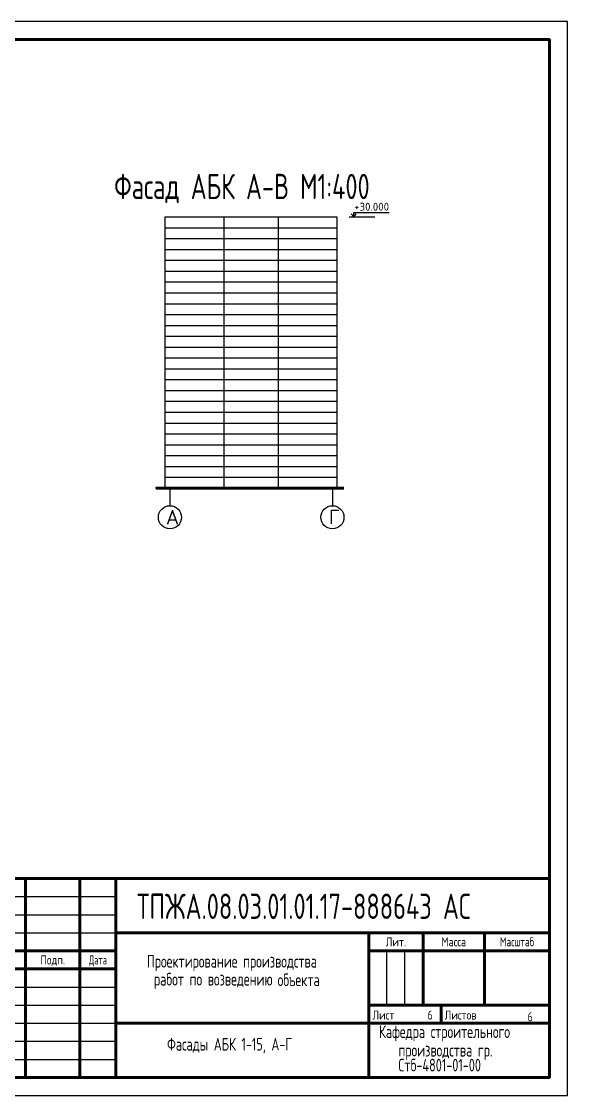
# Model space of a CAD drawing. Header units: millimetres. Extents: x -258526 to -95372, y 16759 to 83244.
# Drawn here: x -127631.5 to -127480.4, y 41291.6 to 41588.6 of the extents above; entities that cross this region are included whole.
import ezdxf
from ezdxf.enums import TextEntityAlignment as Align

# ---------------------------------------------------------------- set-up
doc = ezdxf.new("R2010")
doc.units = ezdxf.units.MM
doc.header["$LTSCALE"] = 0.5
doc.layers.add('текст', color=7, linetype='Continuous')
for name, color, linetype, lineweight in [('ТОНКИЕе', 7, 'Continuous', 25), ('я', 220, 'Continuous', 30), ('я1', 210, 'Continuous', 25), ('я2', 220, 'Continuous', 25)]:
    doc.layers.add(name, color=color, linetype=linetype, lineweight=lineweight)
doc.styles.add('ГОСТ 2.304', font='cs_gost2304.shx')
doc.styles.add('Наклонный', font='isocpeur.ttf', dxfattribs={"width": 0.7, "height": 3.5})
doc.styles.add('Наклонный 5', font='isocpeur.ttf', dxfattribs={"height": 7})

msp = doc.modelspace()

# ---------------------------------------------------------------- linework, layer by layer
at = {"layer": 'ТОНКИЕе', "color": 0}
for points in [[(-127539.5783, 41534.5479), (-127539.5783, 41535.7979), (-127529.7545, 41535.7979)], [(-127591.72, 41459.5479), (-127591.72, 41534.5479), (-127544.22, 41534.5479), (-127544.22, 41459.5479)], [(-127590.47, 41459.5479), (-127575.47, 41459.5479), (-127575.47, 41534.5479), (-127560.47, 41534.5479), (-127560.47, 41459.5479)], [(-127540.8402, 41534.5479), (-127533.7547, 41534.5479)], [(-127539.5783, 41534.5479), (-127540.2356, 41535.3706)], [(-127539.5783, 41534.5479), (-127538.9227, 41535.4164)], [(-127591.72, 41528.5479), (-127591.72, 41531.5479), (-127544.22, 41531.5479)], [(-127591.72, 41525.5479), (-127591.72, 41528.5479), (-127544.22, 41528.5479)], [(-127591.72, 41522.5479), (-127591.72, 41525.5479), (-127544.22, 41525.5479)], [(-127591.72, 41519.5479), (-127591.72, 41522.5479), (-127544.22, 41522.5479)], [(-127591.72, 41516.5479), (-127591.72, 41519.5479), (-127544.22, 41519.5479)], [(-127591.72, 41513.5479), (-127591.72, 41516.5479), (-127544.22, 41516.5479)], [(-127591.72, 41510.5479), (-127591.72, 41513.5479), (-127544.22, 41513.5479)], [(-127591.72, 41507.5479), (-127591.72, 41510.5479), (-127544.22, 41510.5479)], [(-127591.72, 41504.5479), (-127591.72, 41507.5479), (-127544.22, 41507.5479)], [(-127591.72, 41501.5479), (-127591.72, 41504.5479), (-127544.22, 41504.5479)], [(-127591.72, 41498.5479), (-127591.72, 41501.5479), (-127544.22, 41501.5479)], [(-127591.72, 41495.5479), (-127591.72, 41498.5479), (-127544.22, 41498.5479)], [(-127591.72, 41492.5479), (-127591.72, 41495.5479), (-127544.22, 41495.5479)], [(-127591.72, 41489.5479), (-127591.72, 41492.5479), (-127544.22, 41492.5479)], [(-127591.72, 41486.5479), (-127591.72, 41489.5479), (-127544.22, 41489.5479)], [(-127591.72, 41483.5479), (-127591.72, 41486.5479), (-127544.22, 41486.5479)], [(-127591.72, 41480.5479), (-127591.72, 41483.5479), (-127544.22, 41483.5479)], [(-127591.72, 41477.5479), (-127591.72, 41480.5479), (-127544.22, 41480.5479)], [(-127591.72, 41474.5479), (-127591.72, 41477.5479), (-127544.22, 41477.5479)], [(-127591.72, 41471.5479), (-127591.72, 41474.5479), (-127544.22, 41474.5479)], [(-127591.72, 41468.5479), (-127591.72, 41471.5479), (-127544.22, 41471.5479)], [(-127591.72, 41465.5479), (-127591.72, 41468.5479), (-127544.22, 41468.5479)], [(-127591.72, 41462.5479), (-127591.72, 41465.5479), (-127544.22, 41465.5479)], [(-127591.72, 41459.5479), (-127591.72, 41462.5479), (-127544.22, 41462.5479)], [(-127591.72, 41459.5479), (-127546.72, 41459.5479), (-127544.22, 41459.5479)], [(-127589.2075, 41459.5479), (-127590.4575, 41459.5479), (-127590.4575, 41454.8575)], [(-127544.22, 41459.5479), (-127545.47, 41459.5479), (-127545.47, 41456.2864)], [(-127544.22, 41459.5479), (-127545.47, 41459.5479), (-127545.47, 41454.8575)]]:
    msp.add_lwpolyline(points, dxfattribs=at)
at = {"layer": 'ТОНКИЕе', "color": 0, "lineweight": 60}
msp.add_lwpolyline([(-127591.72, 41459.5479), (-127594.1566, 41459.5479), (-127542.2739, 41459.5479)], dxfattribs=at)
at = {"layer": 'ТОНКИЕе', "color": 0}
for centre in [(-127590.4504, 41451.4713), (-127545.4629, 41451.4713)]:
    msp.add_circle(centre, 3.2, dxfattribs=at)
at = {"layer": 'я', "color": 7, "lineweight": 60}
for p, q in [((-127670.3803, 41351.5851), (-127485.3803, 41351.5851)), ((-127630.3803, 41296.5851), (-127630.3803, 41351.5851)), ((-127615.3803, 41296.5851), (-127615.3803, 41351.5851)), ((-127605.3803, 41296.5851), (-127605.3803, 41351.5851)), ((-127485.3803, 41296.5851), (-127485.3803, 41351.5851)), ((-127605.3803, 41336.5851), (-127485.3803, 41336.5851)), ((-127535.3803, 41296.5851), (-127535.3803, 41336.5851)), ((-127520.3803, 41316.5851), (-127520.3803, 41336.5851)), ((-127503.3803, 41316.5851), (-127503.3803, 41336.5851)), ((-127670.3803, 41331.5851), (-127605.3803, 41331.5851)), ((-127535.3803, 41331.5851), (-127485.3803, 41331.5851)), ((-127670.3803, 41326.5851), (-127605.3803, 41326.5851)), ((-127535.3803, 41316.5851), (-127485.3803, 41316.5851)), ((-127515.3803, 41311.5851), (-127515.3803, 41316.5851)), ((-127605.3803, 41311.5851), (-127485.3803, 41311.5851)), ((-127670.3803, 41296.5851), (-127485.3803, 41296.5851))]:
    msp.add_line(p, q, dxfattribs=at)
msp.add_lwpolyline([(-127880.3803, 41296.585), (-127485.3803, 41296.585), (-127485.3803, 41583.585), (-127880.3803, 41583.585), (-127880.3803, 41296.585)], dxfattribs=at)
at = {"layer": 'я1', "color": 7}
for p, q in [((-127670.3803, 41346.5851), (-127605.3803, 41346.5851)), ((-127670.3803, 41341.5851), (-127605.3803, 41341.5851)), ((-127670.3803, 41336.5851), (-127605.3803, 41336.5851)), ((-127530.3803, 41316.5851), (-127530.3803, 41331.5851)), ((-127525.3803, 41316.5851), (-127525.3803, 41331.5851)), ((-127670.3803, 41321.5851), (-127605.3803, 41321.5851)), ((-127670.3803, 41316.5851), (-127605.3803, 41316.5851)), ((-127670.3803, 41311.5851), (-127605.3803, 41311.5851)), ((-127670.3803, 41306.5851), (-127605.3803, 41306.5851)), ((-127670.3803, 41301.5851), (-127605.3803, 41301.5851))]:
    msp.add_line(p, q, dxfattribs=at)
msp.add_lwpolyline([(-127900.3803, 41291.585), (-127480.3803, 41291.585), (-127480.3803, 41588.585), (-127900.3803, 41588.585), (-127900.3803, 41291.585)], dxfattribs=at)

# ---------------------------------------------------------------- texts
at = {"layer": 'текст', "color": 7, "style": 'Наклонный', "width": 0.7}
for s, p in [('Проектирование производства', (-127596.8001, 41326.9524)), ('работ по возведению', (-127594.8796, 41321.9959)), ('объекта', (-127560.63, 41321.836)), ('Фасады АБК 1-15, А-Г ', (-127591.2342, 41304.0175))]:
    msp.add_text(s, height=3.5, dxfattribs=at).set_placement(p)
at = {"layer": 'ТОНКИЕе', "color": 0, "attachment_point": 1}
for s, width, insert, char_height, style in [('{\\Q0;Фасад АБК А-В М1:400}', 660.87029, (-127605.8807, 41546.4523), 7, 'Наклонный'), ('{\\Q0;+30.000}', 5.842387, (-127539.4547, 41538.4555), 2.1875, 'Наклонный 5'), ('{\\Q0;А}', 1.852732, (-127591.5464, 41453.5235), 4, 'Наклонный 5'), ('Г', 4, (-127546.4304, 41453.5669), 4, 'Наклонный 5')]:
    msp.add_mtext_dynamic_manual_height_columns(s, width=width, gutter_width=35, heights=[0], dxfattribs=dict(at, insert=insert, char_height=char_height, style=style))
at = {"layer": 'ТОНКИЕе', "attachment_point": 1, "style": 'Наклонный'}
for s, width, insert, char_height in [('ТПЖА.08.03.01.01.17-888643 АС', 99.455638, (-127599.599, 41347.4086), 7), ('Кафедра строительного ', 46.559369, (-127532.5705, 41310.9842), 3.5), ('производства гр. ', 46.559369, (-127527.1808, 41305.8632), 3.5), ('Стб-4801-01-00', 46.559369, (-127527.1808, 41301.7416), 3.5)]:
    msp.add_mtext_dynamic_manual_height_columns(s, width=width, gutter_width=17.5, heights=[0], dxfattribs=dict(at, insert=insert, char_height=char_height))
at = {"layer": 'я2', "color": 7, "lineweight": 30, "style": 'ГОСТ 2.304'}
for s, p in [('Лит.', (-127527.8803, 41334.0851)), ('Масса', (-127511.8803, 41334.0851)), ('Подп.', (-127622.8803, 41329.0851))]:
    msp.add_text(s, height=2.5, dxfattribs=at).set_placement(p, align=Align.MIDDLE_CENTER)
for s, width, p in [('Масштаб', 0.91954, (-127494.3803, 41334.0851)), ('Дата', 0.8, (-127610.3803, 41329.0851))]:
    msp.add_text(s, height=2.5, dxfattribs=dict(at, width=width)).set_placement(p, align=Align.MIDDLE_CENTER)
for s, p in [('Лист', (-127534.3803, 41312.5851)), ('6', (-127519.1357, 41312.5753)), ('Листов', (-127514.3803, 41312.5851)), ('6', (-127491.4555, 41312.0944))]:
    msp.add_text(s, height=2.5, dxfattribs=at).set_placement(p)

doc.saveas('drawing.dxf')
